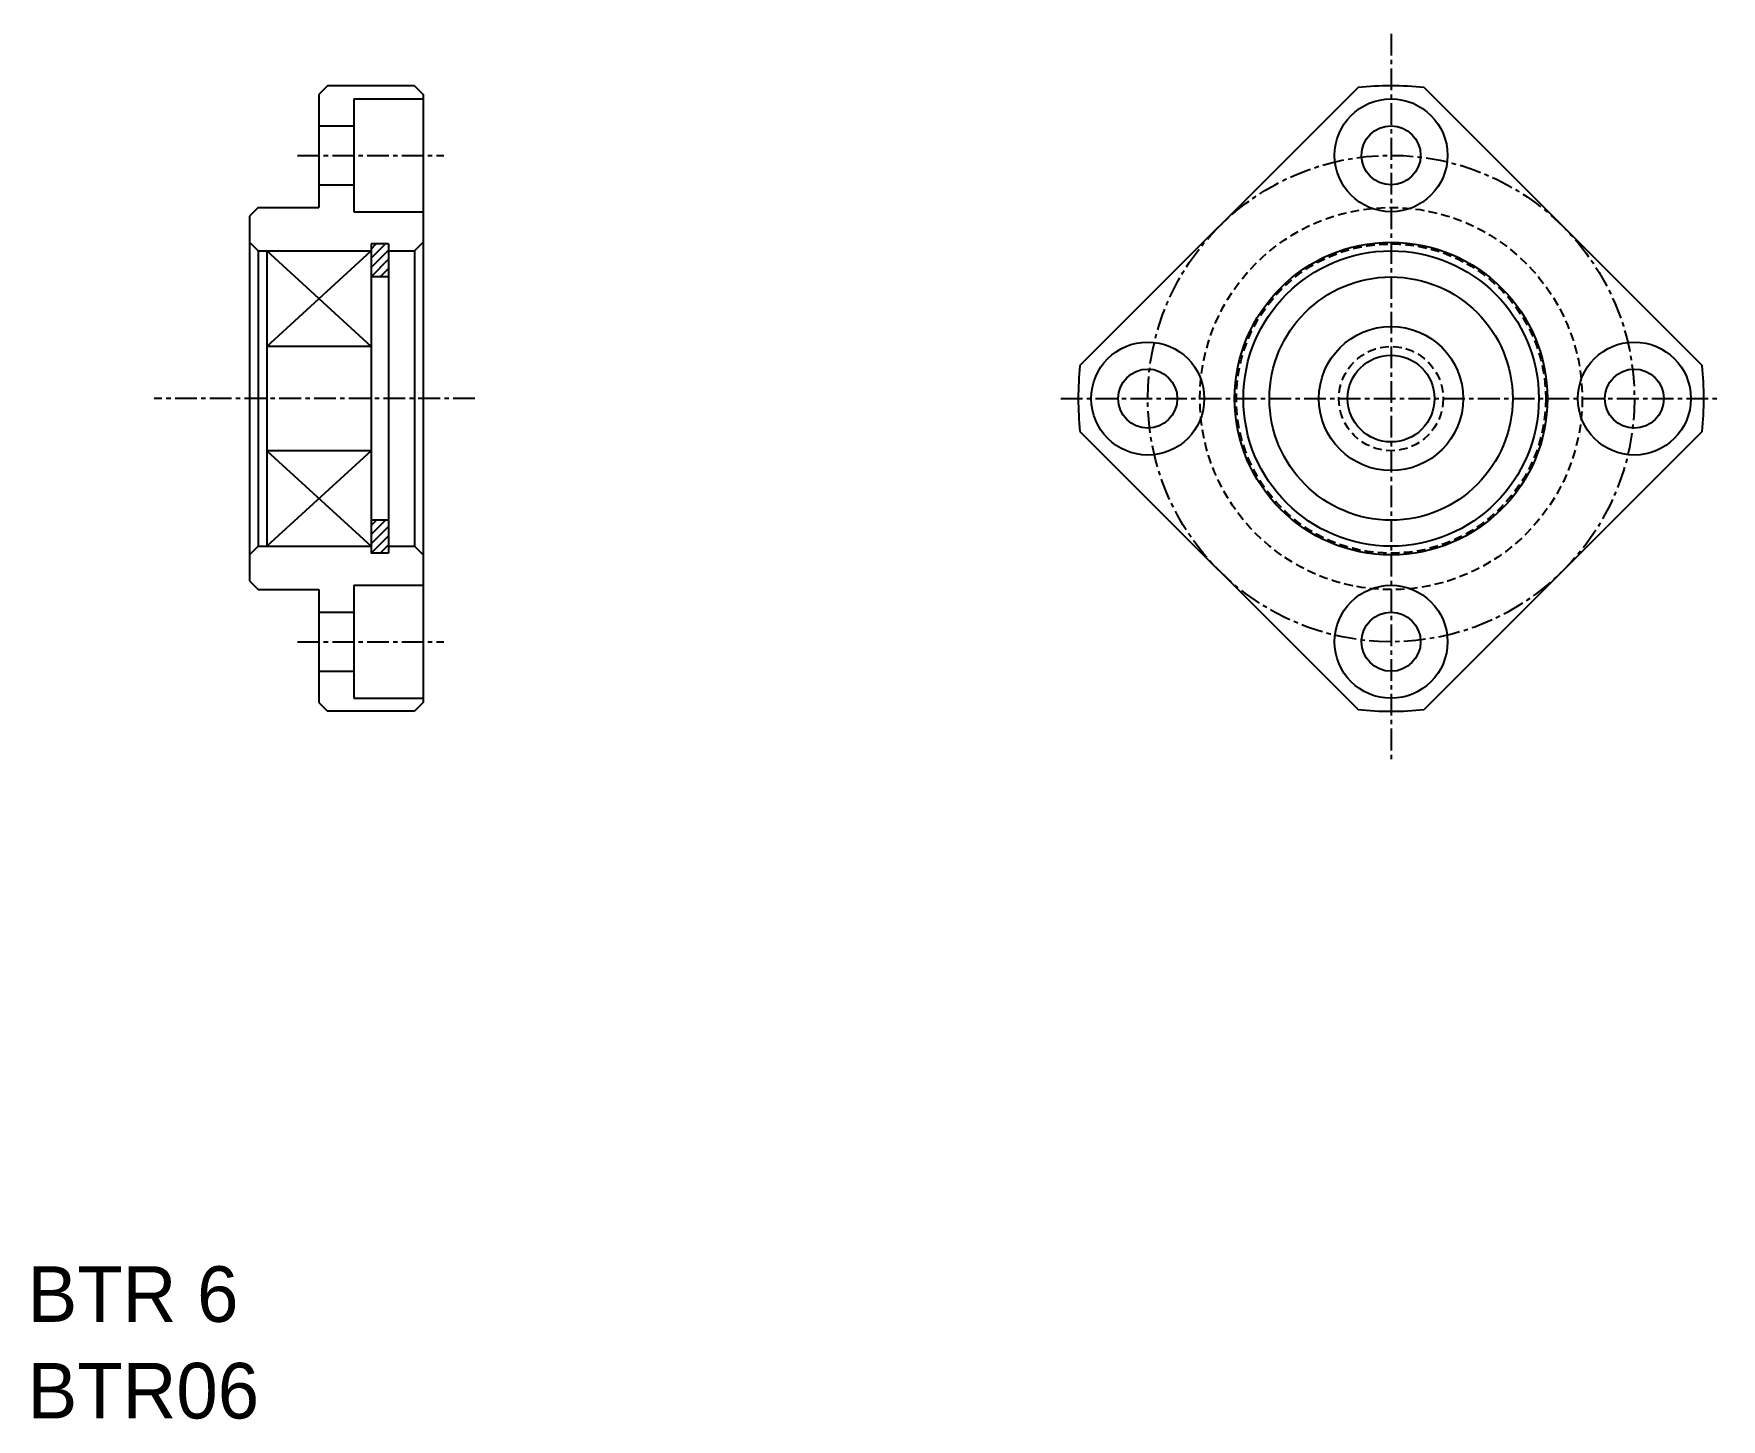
# Model space of a CAD drawing. Extents: x 34 to 131.1, y 32.2 to 112.
import ezdxf

# ---------------------------------------------------------------- set-up
doc = ezdxf.new("R2010")
doc.units = 0
doc.linetypes.add('CENTER', pattern=[2, 1.25, -0.25, 0.25, -0.25])
doc.linetypes.add('DASHED', pattern=[0.75, 0.5, -0.25])
doc.layers.get('0').update_dxf_attribs({"linetype": 'CONTINUOUS'})
doc.layers.add('CENTER', color=1, linetype='CENTER')

# ---------------------------------------------------------------- blocks, each defined once
blk = doc.blocks.new('*X20')
at = {"color": 0, "linetype": 'CONTINUOUS'}
for p, q in [((53.455, 99.047), (54.28, 99.872)), ((53.455, 99.578), (53.749, 99.872)), ((53.455, 98.517), (54.455, 99.517)), ((53.455, 97.987), (54.455, 98.987)), ((53.971, 97.972), (54.455, 98.456)), ((53.455, 83.138), (54.29, 83.972)), ((53.455, 83.668), (53.759, 83.972)), ((53.455, 82.607), (54.455, 83.607)), ((53.455, 82.077), (54.455, 83.077)), ((53.981, 82.072), (54.455, 82.547))]:
    blk.add_line(p, q, dxfattribs=at)

msp = doc.modelspace()

# ---------------------------------------------------------------- linework, layer by layer
at = {"color": 7, "linetype": 'CONTINUOUS'}
for p, q in [((50.955, 108.972), (50.455, 108.472)), ((55.955, 108.972), (50.955, 108.972)), ((55.955, 108.972), (56.455, 108.472)), ((110.247, 108.872), (94.247, 92.872)), ((114.046, 108.872), (130.046, 92.872)), ((50.455, 108.472), (50.455, 101.972)), ((52.455, 108.222), (56.455, 108.222)), ((52.455, 108.222), (52.455, 101.722)), ((56.455, 108.472), (56.455, 73.472)), ((50.455, 106.672), (52.455, 106.672)), ((50.455, 103.272), (52.455, 103.272)), ((46.955, 101.972), (46.455, 101.472)), ((46.955, 101.972), (50.455, 101.972)), ((46.455, 101.472), (46.455, 99.972)), ((52.455, 101.722), (56.455, 101.722)), ((46.455, 99.972), (46.455, 81.972)), ((46.455, 99.972), (46.955, 99.472)), ((46.955, 99.472), (46.955, 82.472)), ((46.955, 99.472), (46.955, 82.472)), ((46.955, 99.472), (53.455, 99.472)), ((47.455, 99.472), (47.455, 82.472)), ((54.455, 99.872), (53.455, 99.872)), ((53.455, 99.872), (53.455, 99.472)), ((53.455, 99.472), (53.455, 82.072)), ((53.455, 99.472), (53.455, 95.122)), ((54.455, 99.872), (54.455, 82.072)), ((54.455, 99.872), (54.455, 82.072)), ((54.455, 99.472), (55.955, 99.472)), ((55.955, 99.472), (56.455, 99.972)), ((55.955, 99.472), (55.955, 82.472)), ((54.455, 97.972), (53.455, 97.972)), ((53.455, 97.972), (53.455, 95.472)), ((54.455, 95.122), (54.455, 86.822)), ((53.455, 93.972), (47.455, 93.972)), ((94.247, 89.073), (110.247, 73.073)), ((130.046, 89.073), (114.046, 73.073)), ((53.455, 87.972), (47.455, 87.972)), ((54.455, 86.822), (54.455, 82.472)), ((54.455, 83.972), (53.455, 83.972)), ((46.955, 82.472), (46.455, 81.972)), ((46.455, 81.972), (46.455, 80.472)), ((46.955, 82.472), (53.455, 82.472)), ((54.455, 82.072), (53.455, 82.072)), ((54.455, 82.472), (55.955, 82.472)), ((55.955, 82.472), (56.455, 81.972)), ((46.455, 80.472), (46.955, 79.972)), ((46.955, 79.972), (50.455, 79.972)), ((50.455, 79.972), (50.455, 73.472)), ((52.455, 80.222), (52.455, 73.722)), ((52.455, 80.222), (56.455, 80.222)), ((50.455, 78.672), (52.455, 78.672)), ((50.455, 75.272), (52.455, 75.272)), ((50.455, 73.472), (50.955, 72.972)), ((55.955, 72.972), (50.955, 72.972)), ((52.455, 73.722), (56.455, 73.722)), ((56.455, 73.472), (55.955, 72.972))]:
    msp.add_line(p, q, dxfattribs=at)
at = {"color": 3, "linetype": 'CONTINUOUS'}
for p, q in [((53.455, 93.972), (47.455, 99.472)), ((47.455, 93.972), (53.455, 99.472)), ((53.455, 87.972), (47.455, 82.472)), ((47.455, 87.972), (53.455, 82.472))]:
    msp.add_line(p, q, dxfattribs=at)
at = {"color": 7, "linetype": 'CONTINUOUS'}
for centre, radius in [((112.147, 104.972), 3.25), ((112.147, 104.972), 1.7), ((112.147, 90.972), 9), ((112.147, 90.972), 8.5), ((112.147, 90.972), 7), ((98.147, 90.972), 3.25), ((112.147, 90.972), 4.15), ((126.147, 90.972), 3.25), ((112.147, 90.972), 2.5), ((98.147, 90.972), 1.7), ((126.147, 90.972), 1.7), ((112.147, 76.972), 3.25), ((112.147, 76.972), 1.7)]:
    msp.add_circle(centre, radius, dxfattribs=at)
at = {"color": 3, "linetype": 'DASHED'}
for radius in [11, 8.9, 3]:
    msp.add_circle((112.147, 90.972), radius, dxfattribs=at)
at = {"color": 7, "linetype": 'CONTINUOUS'}
for start, end in [(83.94238, 96.05751), (173.94239, 186.05749), (353.94239, 6.05749), (263.94238, 276.05751)]:
    msp.add_arc((112.147, 90.972), 18, start, end, dxfattribs=at)
at = {"layer": 'CENTER', "color": 1, "linetype": 'CENTER'}
for p, q in [((112.147, 111.972), (112.147, 69.972)), ((49.227, 104.972), (57.635, 104.972)), ((59.424, 90.972), (40.969, 90.972)), ((93.147, 90.972), (131.147, 90.972)), ((49.227, 76.972), (57.635, 76.972))]:
    msp.add_line(p, q, dxfattribs=at)
msp.add_circle((112.147, 90.972), 14, dxfattribs=at)

# ---------------------------------------------------------------- block references
at = {"color": 3, "linetype": 'CONTINUOUS'}
msp.add_blockref('*X20', (0, 0), dxfattribs=at)

# ---------------------------------------------------------------- texts
at = {"color": 7, "linetype": 'CONTINUOUS'}
for s, p in [('BTR 6', (33.694, 37.825)), ('BTR06', (33.694, 32.263))]:
    msp.add_text(s, height=3.2, dxfattribs=at).set_placement(p)

doc.saveas('drawing.dxf')
